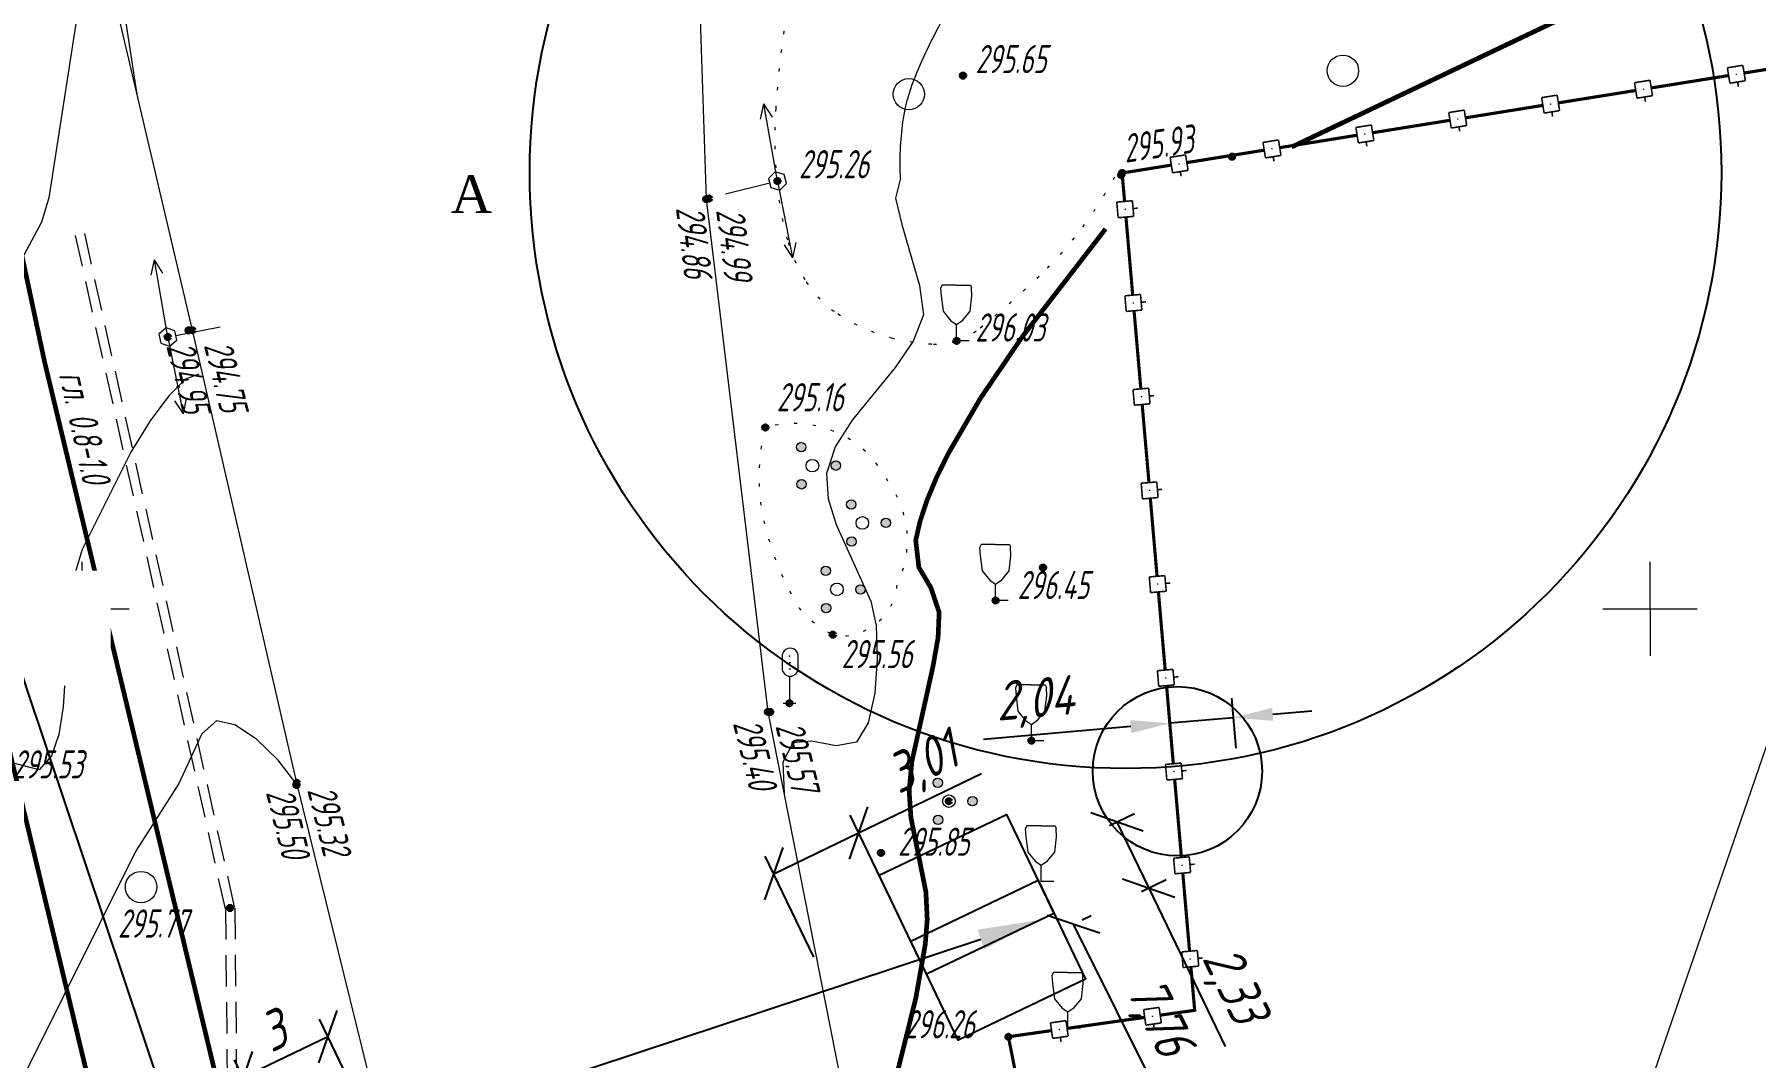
# Model space of a CAD drawing. Header units: metres. Extents: x -857 to 4713, y -766 to 4803.
# Drawn here: x 2087 to 2141.9, y 1331.1 to 1363.7 of the extents above; entities that cross this region are included whole.
import ezdxf
from ezdxf import colors
from ezdxf.entities.mleader import LeaderData, LeaderLine
from ezdxf.math import Vec2, Vec3

# ---------------------------------------------------------------- set-up
doc = ezdxf.new("R2010")
doc.units = ezdxf.units.M
doc.linetypes.add('71100000a', pattern=[1, 0, -1])
doc.linetypes.add('DASHEDX2', pattern=[1.5, 1, -0.5])
for name, color, linetype, lineweight, transparency in [('31252100', 7, 'Continuous', 18, 0.65), ('51478210', 7, 'Continuous', 18, 0.65), ('62143700', 7, 'Continuous', 18, 0.65), ('71100000', 7, 'Continuous', 18, 0.65), ('71133200', 7, 'Continuous', 18, 0.65), ('71211000', 7, 'Continuous', 18, 0.65), ('82212100', 7, 'Continuous', 18, 0.65), ('GEO_POINTS', 7, 'Continuous', 18, 0.65), ('Grid', 7, 'Continuous', 18, 0.65), ('Otm', 7, 'Continuous', 18, 0.65), ('R_Поверхность4_CNT-MAJ', 7, 'Continuous', 18, 0.65), ('R_Поверхность4_CNT-MIN', 7, 'Continuous', 18, 0.65), ('R_Поверхность5_CNT-MIN', 7, 'Continuous', 18, 0.65), ('Sit', 7, 'Continuous', 18, 0.65), ('Text', 7, 'Continuous', 18, 0.65), ('Text_com', 7, 'Continuous', 18, 0.65), ('Us_znak', 7, 'Continuous', 18, 0.65)]:
    doc.layers.add(name, color=color, linetype=linetype, lineweight=lineweight, transparency=transparency)
doc.layers.add('НВ текст', color=213, linetype='Continuous', lineweight=13)
doc.layers.add('Сети_К2.Метки', color=30, linetype='Continuous', lineweight=9)
doc.styles.add('eskd', font='ESKD1.shx', dxfattribs={"width": 1.2, "oblique": 15})
doc.styles.get("Standard").update_dxf_attribs({"font": 'GOST_0.TTF', "oblique": 15})
doc.styles.add('style1', font='times.ttf', dxfattribs={"height": 1})
doc.linetypes.add('ПОДЗ_ЛИНИИ_СВЯЗИ', pattern='A,4.8,-0.2,[133,ltypeshp.shx,S=0.2,R=0,X=-0.2,Y=0],-0.2,4.8,-2', length=12)
doc.dimstyles.new('ISO-25', dxfattribs={"dimtxt": 2.5, "dimasz": 2.5, "dimexe": 1.25, "dimexo": 0.625, "dimtad": 1, "dimtxsty": 'Standard', "dimcen": 2.5, "dimadec": 0, "dimazin": 0, "dimtfac": 1, "dimtmove": 0, "dimatfit": 3, "dimfxl": 1, "dimarcsym": 0})

# ---------------------------------------------------------------- blocks, each defined once
blk = doc.blocks.new('51478210')
for p, q in [((0.05, 0.51), (0.05, 3.41)), ((-0.25, 0.52), (-0.55, 0)), ((0.35, 0.52), (-0.25, 0.52)), ((0, 0.05), (0.1, 0.05)), ((0, -0.05), (0, 0.05)), ((0.1, 0.05), (0.1, -0.05)), ((0.65, 0), (0.35, 0.52)), ((-0.55, 0), (-0.25, -0.52)), ((-0.25, -0.52), (0.35, -0.52)), ((0.1, -0.05), (0, -0.05)), ((0.35, -0.52), (0.65, 0))]:
    blk.add_line(p, q)
at = {"style": 'eskd', "oblique": 15}
blk.add_attdef('Z', (1.22, -0.87), '', height=2, dxfattribs=at)
blk = doc.blocks.new('71133200')
for p, q in [((-0.924145, 3.560442), (-1.024145, 3.360442)), ((-1.024145, 3.360442), (-0.977382, 2.864397)), ((-0.024145, 3.560442), (-0.924145, 3.560442)), ((-0.024145, 3.560442), (0.875855, 3.560442)), ((0.875855, 3.560442), (0.958164, 3.395824)), ((0.975974, 2.864397), (0.958164, 3.395824)), ((-0.977382, 2.864397), (-0.861899, 1.88241)), ((0.861899, 1.88241), (0.975974, 2.864397)), ((-0.861899, 1.88241), (-0.374616, 1.28565)), ((-0.374616, 1.28565), (0, 1.039723)), ((0, 1.039723), (0.401375, 1.321765)), ((0.401375, 1.321765), (0.861899, 1.88241)), ((0, 0), (0, 1.039723)), ((0.8, 0), (0, 0))]:
    blk.add_line(p, q)
at = {"style": 'eskd', "oblique": 14.99997778}
blk.add_attdef('Z', (1.873004, -0.239356), '', height=2, dxfattribs=at)
blk = doc.blocks.new('62143700')
for p, q in [((0, 1.73), (0, 0)), ((-0.39, 0), (0.41, 0))]:
    blk.add_line(p, q)
for points in [[(0.55, 2.24), (0.55, 3.01, 1.009478), (-0.48, 2.98, 0.98)], [(-0.48, 2.98), (-0.48, 2.24, 1), (0.55, 2.24, -0.02)]]:
    blk.add_lwpolyline(points, format="xyb")
for centre in [(0, 3.01), (0.02, 2.58), (0.02, 2.18)]:
    blk.add_circle(centre, 0.02)
at = {"style": 'eskd', "oblique": 15}
blk.add_attdef('Z', (1.02, -0.16), '', height=2, dxfattribs=at)
blk = doc.blocks.new('31252100a')
blk.add_circle((0, 0), 1)
blk = doc.blocks.new('71211000')
at = {"linetype": 'Continuous'}
h = blk.add_hatch(color=256, dxfattribs=at)
h.paths.add_polyline_path([(-0.39, -1.19, 1), (-0.99, -1.19, 1)])
h.paths.add_polyline_path([(-0.41, 1.18, 1), (-1.01, 1.18, 1)])
h.paths.add_polyline_path([(1.2, 0, 1), (1.8, 0, 1)])
for centre, radius in [((-0.71, 1.18), 0.3), ((0, 0), 0.4), ((1.5, 0), 0.3), ((-0.69, -1.19), 0.3)]:
    blk.add_circle(centre, radius)
blk = doc.blocks.new('GRID')
at = {"layer": 'Grid', "color": 104}
blk.add_line((-1.5, 0), (1.5, 0), dxfattribs=at)
for points in [[(0, 0), (0, 1.5)], [(0, 0), (0, -1.5)]]:
    blk.add_lwpolyline(points, dxfattribs=at)
blk = doc.blocks.new('NAPR')
at = {"layer": 'Us_znak', "color": 0, "linetype": 'Continuous', "lineweight": -2}
for p in [(-0.191, 2.038), (0.189, 2.037)]:
    blk.add_line(p, (0, 2.5), dxfattribs=at)
blk.add_lwpolyline([(0, 0), (0, 2.5)], dxfattribs=at)
blk = doc.blocks.new('*U92')
at = {"layer": '82212100', "linetype": 'Continuous', "ltscale": 0.5}
for points in [[(5192552.778, 4968967.047, 1), (5192552.729, 4968967.039, 1)], [(5192549.816, 4968966.571, 1), (5192549.767, 4968966.563, 1)], [(5192546.854, 4968966.095, 1), (5192546.805, 4968966.087, 1)], [(5192540.93, 4968965.143, 1), (5192540.881, 4968965.135, 1)], [(5192543.892, 4968965.619, 1), (5192543.843, 4968965.611, 1)], [(5192537.968, 4968964.667, 1), (5192537.919, 4968964.659, 1)], [(5192535.006, 4968964.19, 1), (5192534.957, 4968964.183, 1)], [(5192533.262, 4968962.764, 1), (5192533.266, 4968962.714, 1)], [(5192533.521, 4968959.775, 1), (5192533.525, 4968959.726, 1)], [(5192533.78, 4968956.787, 1), (5192533.784, 4968956.737, 1)], [(5192534.039, 4968953.798, 1), (5192534.043, 4968953.748, 1)], [(5192534.298, 4968950.809, 1), (5192534.302, 4968950.759, 1)], [(5192534.557, 4968947.82, 1), (5192534.561, 4968947.77, 1)], [(5192534.816, 4968944.832, 1), (5192534.82, 4968944.782, 1)], [(5192535.075, 4968941.843, 1), (5192535.079, 4968941.793, 1)], [(5192535.334, 4968938.854, 1), (5192535.338, 4968938.804, 1)], [(5192531.187, 4968936.584, 1), (5192531.137, 4968936.577, 1)], [(5192534.157, 4968937.007, 1), (5192534.107, 4968937, 1)]]:
    blk.add_hatch(color=256, dxfattribs=at).paths.add_polyline_path(points, flags=0)
at = {"layer": '82212100', "linetype": 'Continuous', "ltscale": 0.5, "const_width": 0.05}
for points in [[(5192552.467, 4968967.25), (5192552.961, 4968967.33)], [(5192552.961, 4968967.33), (5192553.04, 4968966.836)], [(5192549.505, 4968966.774), (5192549.999, 4968966.853)], [(5192549.584, 4968966.28), (5192549.505, 4968966.774)], [(5192549.999, 4968966.853), (5192550.078, 4968966.36)], [(5192552.546, 4968966.757), (5192552.467, 4968967.25)], [(5192553.04, 4968966.836), (5192552.546, 4968966.757)], [(5192552.793, 4968966.796), (5192552.817, 4968966.648)], [(5192546.543, 4968966.298), (5192547.037, 4968966.377)], [(5192546.622, 4968965.804), (5192546.543, 4968966.298)], [(5192547.037, 4968966.377), (5192547.116, 4968965.884)], [(5192550.078, 4968966.36), (5192549.584, 4968966.28)], [(5192549.831, 4968966.32), (5192549.855, 4968966.172)], [(5192543.581, 4968965.822), (5192544.075, 4968965.901)], [(5192543.66, 4968965.328), (5192543.581, 4968965.822)], [(5192544.075, 4968965.901), (5192544.154, 4968965.408)], [(5192547.116, 4968965.884), (5192546.622, 4968965.804)], [(5192546.869, 4968965.844), (5192546.893, 4968965.696)], [(5192540.619, 4968965.346), (5192541.113, 4968965.425)], [(5192540.698, 4968964.852), (5192540.619, 4968965.346)], [(5192541.113, 4968965.425), (5192541.192, 4968964.932)], [(5192544.154, 4968965.408), (5192543.66, 4968965.328)], [(5192543.907, 4968965.368), (5192543.931, 4968965.22)], [(5192537.657, 4968964.87), (5192538.151, 4968964.949)], [(5192537.736, 4968964.376), (5192537.657, 4968964.87)], [(5192538.151, 4968964.949), (5192538.23, 4968964.455)], [(5192541.192, 4968964.932), (5192540.698, 4968964.852)], [(5192540.945, 4968964.892), (5192540.969, 4968964.744)], [(5192534.695, 4968964.394), (5192535.189, 4968964.473)], [(5192534.774, 4968963.9), (5192534.695, 4968964.394)], [(5192535.189, 4968964.473), (5192535.268, 4968963.979)], [(5192538.23, 4968964.455), (5192537.736, 4968964.376)], [(5192537.983, 4968964.416), (5192538.007, 4968964.268)], [(5192535.268, 4968963.979), (5192534.774, 4968963.9)], [(5192535.021, 4968963.94), (5192535.045, 4968963.792)], [(5192532.994, 4968962.967), (5192533.492, 4968963.01)], [(5192533.037, 4968962.469), (5192532.994, 4968962.967)], [(5192533.492, 4968963.01), (5192533.535, 4968962.512)], [(5192533.535, 4968962.512), (5192533.037, 4968962.469)], [(5192533.513, 4968962.761), (5192533.663, 4968962.774)], [(5192533.253, 4968959.978), (5192533.751, 4968960.021)], [(5192533.296, 4968959.48), (5192533.253, 4968959.978)], [(5192533.751, 4968960.021), (5192533.794, 4968959.523)], [(5192533.772, 4968959.772), (5192533.922, 4968959.785)], [(5192533.794, 4968959.523), (5192533.296, 4968959.48)], [(5192533.512, 4968956.989), (5192534.01, 4968957.032)], [(5192533.555, 4968956.491), (5192533.512, 4968956.989)], [(5192534.01, 4968957.032), (5192534.053, 4968956.534)], [(5192534.053, 4968956.534), (5192533.555, 4968956.491)], [(5192534.031, 4968956.783), (5192534.181, 4968956.796)], [(5192533.771, 4968954), (5192534.269, 4968954.044)], [(5192533.814, 4968953.502), (5192533.771, 4968954)], [(5192534.269, 4968954.044), (5192534.312, 4968953.546)], [(5192534.29, 4968953.795), (5192534.44, 4968953.808)], [(5192534.312, 4968953.546), (5192533.814, 4968953.502)], [(5192534.03, 4968951.012), (5192534.528, 4968951.055)], [(5192534.073, 4968950.514), (5192534.03, 4968951.012)], [(5192534.528, 4968951.055), (5192534.571, 4968950.557)], [(5192534.571, 4968950.557), (5192534.073, 4968950.514)], [(5192534.549, 4968950.806), (5192534.699, 4968950.819)], [(5192534.289, 4968948.023), (5192534.787, 4968948.066)], [(5192534.332, 4968947.525), (5192534.289, 4968948.023)], [(5192534.83, 4968947.568), (5192534.332, 4968947.525)], [(5192534.787, 4968948.066), (5192534.83, 4968947.568)], [(5192534.808, 4968947.817), (5192534.958, 4968947.83)], [(5192534.548, 4968945.034), (5192535.046, 4968945.077)], [(5192534.591, 4968944.536), (5192534.548, 4968945.034)], [(5192535.046, 4968945.077), (5192535.089, 4968944.579)], [(5192535.067, 4968944.828), (5192535.217, 4968944.841)], [(5192535.089, 4968944.579), (5192534.591, 4968944.536)], [(5192534.807, 4968942.045), (5192535.305, 4968942.088)], [(5192535.305, 4968942.088), (5192535.348, 4968941.59)], [(5192534.85, 4968941.547), (5192534.807, 4968942.045)], [(5192535.348, 4968941.59), (5192534.85, 4968941.547)], [(5192535.326, 4968941.839), (5192535.476, 4968941.852)], [(5192535.066, 4968939.056), (5192535.564, 4968939.1)], [(5192535.109, 4968938.558), (5192535.066, 4968939.056)], [(5192535.564, 4968939.1), (5192535.607, 4968938.602)], [(5192535.585, 4968938.851), (5192535.735, 4968938.864)], [(5192535.607, 4968938.602), (5192535.109, 4968938.558)], [(5192533.849, 4968937.215), (5192534.344, 4968937.286)], [(5192533.92, 4968936.72), (5192533.849, 4968937.215)], [(5192534.344, 4968937.286), (5192534.415, 4968936.791)], [(5192530.879, 4968936.793), (5192531.374, 4968936.863)], [(5192530.95, 4968936.298), (5192530.879, 4968936.793)], [(5192531.374, 4968936.863), (5192531.445, 4968936.368)], [(5192534.415, 4968936.791), (5192533.92, 4968936.72)], [(5192534.167, 4968936.756), (5192534.188, 4968936.607)], [(5192531.445, 4968936.368), (5192530.95, 4968936.298)], [(5192531.197, 4968936.333), (5192531.218, 4968936.185)]]:
    blk.add_lwpolyline(points, dxfattribs=at)
at = {"layer": '82212100', "linetype": 'Continuous', "ltscale": 0.5}
for points in [[(5192553, 4968967.083, 0.1, 0.1, 0), (5192554.283, 4968967.289, 0.1, 0.1, 0), (5192555.467, 4968967.49, 0, 0, 0)], [(5192550.038, 4968966.607, 0.1, 0.1, 0), (5192552.507, 4968967.003, 0.1, 0.1, 0)], [(5192547.076, 4968966.131, 0.1, 0.1, 0), (5192549.545, 4968966.527, 0.1, 0.1, 0)], [(5192544.114, 4968965.654, 0.1, 0.1, 0), (5192546.583, 4968966.051, 0.1, 0.1, 0)], [(5192538.19, 4968964.702, 0.1, 0.1, 0), (5192540.659, 4968965.099, 0.1, 0.1, 0)], [(5192541.152, 4968965.178, 0.1, 0.1, 0), (5192543.621, 4968965.575, 0.1, 0.1, 0)], [(5192535.228, 4968964.226, 0.1, 0.1, 0), (5192537.697, 4968964.623, 0.1, 0.1, 0)], [(5192533.243, 4968962.988, 0.1, 0.1, 0), (5192533.164, 4968963.894, 0.1, 0.1, 0), (5192534.735, 4968964.147, 0, 0, 0)], [(5192533.502, 4968960, 0.1, 0.1, 0), (5192533.286, 4968962.49, 0.1, 0.1, 0)], [(5192533.761, 4968957.011, 0.1, 0.1, 0), (5192533.545, 4968959.502, 0.1, 0.1, 0)], [(5192534.02, 4968954.022, 0.1, 0.1, 0), (5192533.804, 4968956.513, 0.1, 0.1, 0)], [(5192534.279, 4968951.033, 0.1, 0.1, 0), (5192534.063, 4968953.524, 0.1, 0.1, 0)], [(5192534.538, 4968948.044, 0.1, 0.1, 0), (5192534.322, 4968950.535, 0.1, 0.1, 0)], [(5192534.797, 4968945.056, 0.1, 0.1, 0), (5192534.581, 4968947.546, 0.1, 0.1, 0)], [(5192535.056, 4968942.067, 0.1, 0.1, 0), (5192534.84, 4968944.558, 0.1, 0.1, 0)], [(5192535.315, 4968939.078, 0.1, 0.1, 0), (5192535.099, 4968941.569, 0.1, 0.1, 0)], [(5192534.38, 4968937.038, 0.1, 0.1, 0), (5192535.478, 4968937.194, 0.1, 0.1, 0), (5192535.358, 4968938.58, 0, 0, 0)], [(5192531.409, 4968936.616, 0.1, 0.1, 0), (5192533.885, 4968936.968, 0.1, 0.1, 0)], [(5192529.753, 4968935.261, 0.1, 0.1, 0), (5192529.538, 4968936.35, 0.1, 0.1, 0), (5192530.914, 4968936.546, 0, 0, 0)]]:
    blk.add_lwpolyline(points, format="xyseb", dxfattribs=at)
blk = doc.blocks.new('*D97')
at = {"layer": 'Defpoints', "color": 0, "transparency": 16777216}
for p in [(2123.244, 1341.77), (2123.355, 1340.486), (2125.391, 1340.662)]:
    blk.add_point(p, dxfattribs=at)
at = {"layer": 'Сети_К2.Метки', "color": 0, "lineweight": -2, "transparency": 16777216}
for p, q in [((2123.328, 1340.797), (2123.19, 1342.392)), ((2125.364, 1340.974), (2125.225, 1342.569)), ((2126.525, 1342.054), (2127.77, 1342.162)), ((2121.998, 1341.662), (2117.306, 1341.255)), ((2125.279, 1341.946), (2123.244, 1341.77))]:
    blk.add_line(p, q, dxfattribs=at)
at = {"layer": 'Сети_К2.Метки', "color": 0, "transparency": 16777216}
for points in [[(2126.507, 1342.262), (2126.543, 1341.846), (2125.279, 1341.946)], [(2121.98, 1341.869), (2122.016, 1341.454), (2123.244, 1341.77)]]:
    blk.add_solid(points, dxfattribs=at)
at = {"layer": 'Сети_К2.Метки', "color": 0, "lineweight": -2, "transparency": 16777216, "insert": (2118.941, 1342.432), "char_height": 1.25, "attachment_point": 5, "rotation": 4.9528}
blk.add_mtext('2,04', dxfattribs=at)
blk = doc.blocks.new('_Oblique')
at = {"color": 0, "linetype": 'ByBlock', "lineweight": -2}
blk.add_line((-0.5, -0.5), (0.5, 0.5), dxfattribs=at)
blk = doc.blocks.new('*D130')
at = {"color": 0, "lineweight": -2, "transparency": 16777216}
for p, q in [((2121.324, 1338.505), (2122.12, 1338.889)), ((2121.557, 1338.618), (2122.57, 1336.515)), ((2122.337, 1336.403), (2123.133, 1336.787)), ((2122.57, 1336.515), (2125.005, 1331.458))]:
    blk.add_line(p, q, dxfattribs=at)
at = {"layer": 'Defpoints', "color": 0, "transparency": 16777216}
for p in [(2121.043, 1338.37), (2121.557, 1338.618), (2122.055, 1336.268)]:
    blk.add_point(p, dxfattribs=at)
at = {"color": 0, "lineweight": -2, "transparency": 16777216, "xscale": 1.25, "yscale": 1.25, "zscale": 1.25}
for p, rotation in [((2121.557, 1338.618), 115.717414046647), ((2122.57, 1336.515), 295.717414046647)]:
    blk.add_blockref('_Oblique', p, dxfattribs=dict(at, rotation=rotation))
at = {"color": 0, "transparency": 16777216, "insert": (2125.223, 1333.384), "char_height": 1.25, "attachment_point": 5, "rotation": 295.7174}
blk.add_mtext('2,33', dxfattribs=at)
blk = doc.blocks.new('*D167')
at = {"color": 0, "lineweight": -2, "transparency": 16777216}
for p, q in [((2120.451, 1335.5), (2120.731, 1335.64)), ((2123.637, 1328.419), (2120.172, 1335.36)), ((2123.917, 1328.558), (2124.196, 1328.698))]:
    blk.add_line(p, q, dxfattribs=at)
at = {"layer": 'Defpoints', "color": 0, "transparency": 16777216}
for p in [(2120.172, 1335.36), (2120.172, 1335.36), (2123.637, 1328.419)]:
    blk.add_point(p, dxfattribs=at)
at = {"color": 0, "lineweight": -2, "transparency": 16777216, "xscale": 1.25, "yscale": 1.25, "zscale": 1.25}
for p, rotation in [((2120.172, 1335.36), 116.5278110175892), ((2123.637, 1328.419), 296.5278110175892)]:
    blk.add_blockref('_Oblique', p, dxfattribs=dict(at, rotation=rotation))
at = {"color": 0, "transparency": 16777216, "insert": (2122.827, 1332.35), "char_height": 1.25, "attachment_point": 5, "rotation": 296.5278}
blk.add_mtext('7,76', dxfattribs=at)
blk = doc.blocks.new('*D179')
at = {"color": 0, "lineweight": -2, "transparency": 16777216}
for p, q in [((2113.319, 1338.274), (2117.241, 1340.162)), ((2114.6, 1335.614), (2113.048, 1338.837)), ((2110.611, 1336.969), (2113.319, 1338.274)), ((2111.892, 1334.309), (2110.34, 1337.532))]:
    blk.add_line(p, q, dxfattribs=at)
at = {"layer": 'Defpoints', "color": 0, "transparency": 16777216}
for p in [(2113.319, 1338.274), (2114.736, 1335.332), (2112.028, 1334.028)]:
    blk.add_point(p, dxfattribs=at)
at = {"color": 0, "lineweight": -2, "transparency": 16777216, "xscale": 1.25, "yscale": 1.25, "zscale": 1.25}
for p, rotation in [((2113.319, 1338.274), 25.71741404582043), ((2110.611, 1336.969), 205.7174140458204)]:
    blk.add_blockref('_Oblique', p, dxfattribs=dict(at, rotation=rotation))
at = {"color": 0, "transparency": 16777216, "insert": (2115.396, 1340.418), "char_height": 1.25, "attachment_point": 5, "rotation": 25.7174}
blk.add_mtext('3,01', dxfattribs=at)
blk = doc.blocks.new('*D180')
at = {"color": 0, "lineweight": -2, "transparency": 16777216}
for p, q in [((2098.32, 1327.772), (2096.123, 1332.334)), ((2096.394, 1331.771), (2093.691, 1330.469)), ((2095.617, 1326.471), (2093.42, 1331.032))]:
    blk.add_line(p, q, dxfattribs=at)
at = {"layer": 'Defpoints', "color": 0, "transparency": 16777216}
for p in [(2093.691, 1330.469), (2098.456, 1327.491), (2095.753, 1326.189)]:
    blk.add_point(p, dxfattribs=at)
at = {"color": 0, "lineweight": -2, "transparency": 16777216, "xscale": 1.25, "yscale": 1.25, "zscale": 1.25}
for p, rotation in [((2096.394, 1331.771), 25.71741404663183), ((2093.691, 1330.469), 205.7174140466318)]:
    blk.add_blockref('_Oblique', p, dxfattribs=dict(at, rotation=rotation))
at = {"color": 0, "transparency": 16777216, "insert": (2094.636, 1331.965), "char_height": 1.25, "attachment_point": 5, "rotation": 25.7174}
blk.add_mtext('3', dxfattribs=at)

msp = doc.modelspace()

# ---------------------------------------------------------------- linework, layer by layer
at = {"color": 192, "linetype": 'ПОДЗ_ЛИНИИ_СВЯЗИ', "lineweight": 60, "ltscale": 0.4, "const_width": 0.15, "elevation": 294.927, "flags": 128}
msp.add_lwpolyline([(2082.815, 1374.643), (2087.359, 1353.294), (2107.579, 1268.983), (2112.6, 1247.681)], dxfattribs=at)
at = {"color": 192, "linetype": 'ПОДЗ_ЛИНИИ_СВЯЗИ', "lineweight": 60, "ltscale": 0.4, "const_width": 0.15, "flags": 128}
msp.add_lwpolyline([(2078.904, 1373.881), (2083.448, 1352.533), (2103.668, 1268.222), (2108.69, 1246.919)], dxfattribs=at)
msp.add_lwpolyline([(2113.976, 1336.922), (2118.035, 1338.863), (2119.545, 1335.706), (2115.486, 1333.764)], close=True)
for centre, radius in [((2121.833, 1359.326), 19), ((2123.487, 1340.238), 2.7)]:
    msp.add_circle(centre, radius)
at = {"layer": '71100000', "linetype": '71100000a', "ltscale": 0.5}
msp.add_lwpolyline([(2121.576, 1359.346, -0.033341), (2120.467, 1357.594, -0.040077), (2119.341, 1356.287, -0.02593), (2117.201, 1354.38, -0.086762), (2116.445, 1353.964, -0.09468), (2115.705, 1353.859, -0.052085), (2114.369, 1354.064, -0.080866), (2112.66, 1354.822, -0.105772), (2111.648, 1355.842, -0.071558), (2111.075, 1357.1, -0.049588), (2110.708, 1359.054, -0.036869), (2110.678, 1361.377, -0.027793), (2111.036, 1364.436, -0.048657), (2111.348, 1365.569, -0.028294), (2112.176, 1367.408)], format="xyb", dxfattribs=at)
at = {"layer": '71100000', "linetype": '71100000a', "ltscale": 0.5, "elevation": 295.156, "flags": 128}
msp.add_lwpolyline([(2110.344, 1351.2, 0.101262), (2110.212, 1348.649, 0.092225), (2111.426, 1345.436, 0.102636), (2112.497, 1344.595, 0.17476), (2113.464, 1344.707, 0.282965), (2114.551, 1346.206, 0.27822), (2114.279, 1349.434, 0.365399), (2110.344, 1351.2, -7.364378)], format="xyb", dxfattribs=at)
at = {"layer": 'GEO_POINTS', "lineweight": 60}
for centre in [(2116.647, 1362.422, 295.652), (2125.229, 1359.837, 295.973), (2110.731, 1359.06, 295.26), (2121.69, 1359.248, 295.932), (2121.723, 1359.317, 295.933), (2108.457, 1358.479, 294.857), (2108.555, 1358.502, 294.989), (2091.29, 1354.086, 294.927), (2091.951, 1354.298, 294.946), (2092.077, 1354.303, 294.749), (2116.445, 1353.964, 296.035), (2110.344, 1351.2, 295.156), (2119.2, 1346.731, 296.294), (2117.689, 1345.686, 296.448), (2112.497, 1344.595, 295.561), (2110.427, 1342.133, 295.405), (2110.496, 1342.127, 295.572), (2111.114, 1342.407, 295.586), (2118.831, 1341.213, 296.04), (2095.391, 1339.799, 295.505), (2095.407, 1339.868, 295.319), (2116.199, 1339.283, 296.097), (2114.033, 1337.634, 295.854), (2093.274, 1335.879, 295.766), (2118.097, 1331.772, 296.256)]:
    msp.add_circle(centre, 0.06, dxfattribs=at)
at = {"layer": 'R_Поверхность4_CNT-MAJ', "color": 32, "const_width": 0.15, "elevation": 296, "flags": 128}
for points in [[(2163.592, 1388.017), (2163.274, 1386.557), (2162.844, 1385.143), (2162.302, 1383.773), (2161.647, 1382.448), (2160.881, 1381.169), (2160.002, 1379.934), (2159.011, 1378.744), (2158.132, 1377.862), (2157.137, 1377.027), (2154.868, 1375.469), (2142.248, 1368.225), (2139.205, 1365.891), (2127.131, 1360.147)], [(2121.196, 1357.535), (2118.552, 1354.113), (2117.203, 1352.129), (2116.185, 1350.381), (2115.8, 1349.597), (2115.498, 1348.871), (2115.278, 1348.205), (2115.141, 1347.599), (2115.241, 1346.742), (2115.626, 1346.089), (2115.888, 1345.308), (2115.854, 1344.502), (2115.69, 1343.573), (2115.017, 1340.539), (2114.931, 1339.612), (2114.988, 1338.766), (2115.466, 1336.387), (2115.508, 1335.506), (2115.445, 1334.715), (2115.144, 1333.001), (2113.54, 1326.567)]]:
    msp.add_lwpolyline(points, dxfattribs=at)
at = {"layer": 'R_Поверхность4_CNT-MIN', "color": 32}
msp.add_lwpolyline([(2114.656, 1359.151, -0.047079), (2114.734, 1360.944, -0.060351), (2115.093, 1362.299, -0.032486), (2115.995, 1364.196, -0.068353), (2116.598, 1364.996, -0.079957), (2118.49, 1366.373, -0.049377), (2122.007, 1367.742, -0.013456), (2124.8, 1368.441, 0.024271), (2126.34, 1368.862, 0.002924), (2127.866, 1369.37, 0.002888), (2129.406, 1369.903, 0.011034), (2130.107, 1370.167, 0.007053), (2131.188, 1370.621, 0.117772), (2131.652, 1370.97, 0.058578), (2132.279, 1371.941)], format="xyb", dxfattribs=at)
at = {"layer": 'R_Поверхность4_CNT-MIN', "color": 32, "elevation": 295.5, "flags": 128}
msp.add_lwpolyline([(2114.656, 1359.151), (2114.494, 1358.519), (2114.696, 1357.679), (2115.264, 1355.728), (2115.387, 1354.797), (2115.06, 1353.956), (2114.487, 1353.117), (2113.117, 1351.433), (2112.576, 1350.586), (2112.3, 1349.731), (2112.351, 1348.925), (2112.602, 1348.106), (2113.711, 1345.662), (2113.88, 1344.886), (2113.91, 1343.826), (2113.835, 1342.732), (2113.626, 1341.784), (2113.254, 1341.162), (2112.609, 1341.053), (2111.814, 1341.201), (2111.222, 1341.142), (2110.899, 1340.524), (2110.941, 1339.529)], dxfattribs=at)
at = {"layer": 'R_Поверхность5_CNT-MIN', "color": 32, "flags": 128}
for points, elevation in [([(2088.675, 1366.146), (2087.495, 1358.524), (2087.266, 1357.747), (2086.695, 1356.694)], 294.5), ([(2090.309, 1361.822), (2089.873, 1364.663)], 294.5), ([(2092.282, 1352.9), (2091.857, 1352.744), (2091.326, 1352.214), (2090.731, 1351.408), (2090.115, 1350.419), (2088.555, 1347.307), (2088.297, 1346.426), (2088.151, 1345.421), (2087.95, 1342.288), (2087.816, 1341.412), (2087.576, 1340.725), (2087.187, 1340.289), (2084.836, 1340.895)], 295), ([(2095.376, 1339.861), (2094.81, 1340.592), (2094.119, 1341.258), (2093.425, 1341.723), (2092.845, 1341.849), (2092.378, 1341.434), (2091.637, 1339.844), (2090.257, 1337.68), (2069.663, 1296.334), (2066.267, 1285.775), (2065.417, 1284.09), (2064.309, 1282.486), (2063.187, 1281.259), (2061.878, 1280.091), (2060.414, 1278.973), (2057.132, 1276.847), (2046.584, 1270.69)], 295.5)]:
    msp.add_lwpolyline(points, dxfattribs=dict(at, elevation=elevation))
at = {"layer": 'Sit', "flags": 128}
for points, elevation in [([(2107.963, 1376.334), (2108.206, 1366.15), (2108.457, 1358.479), (2110.427, 1342.133), (2113.255, 1327.811), (2116.622, 1313.129), (2120.377, 1297.18), (2123.491, 1284.086), (2126.35, 1272.084), (2128.519, 1262.524)], 294.432), ([(2114.311, 1260.897), (2110.2, 1278.015), (2106.683, 1292.368), (2105.644, 1296.976), (2102.793, 1309.326), (2099.368, 1323.787), (2095.407, 1339.868), (2092.077, 1354.303), (2088.958, 1367.566), (2088.131, 1372.001)], 298.209), ([(2143.051, 1343.309), (2098.96, 1215.156)], 295.573)]:
    msp.add_lwpolyline(points, dxfattribs=dict(at, elevation=elevation))
at = {"layer": 'Sit', "linetype": 'DASHEDX2', "elevation": 295.766, "flags": 128}
for points in [[(2093.421, 1335.912), (2088.629, 1357.436)], [(2093.128, 1335.847), (2088.336, 1357.371)], [(2093.124, 1335.878), (2093.205, 1328.228), (2092.304, 1319.683), (2099.592, 1283.753), (2104.436, 1253.51)], [(2093.424, 1335.881), (2093.505, 1328.214), (2092.607, 1319.697), (2099.887, 1283.807), (2104.73, 1253.569)]]:
    msp.add_lwpolyline(points, dxfattribs=at)

# ---------------------------------------------------------------- block references
at = {"layer": '31252100', "color": 7, "xscale": 0.5, "yscale": 0.5, "zscale": 0.5}
for p in [(2128.764, 1362.578), (2114.92, 1361.83), (2090.435, 1336.546)]:
    msp.add_blockref('31252100a', p, dxfattribs=at)
at = {"layer": '51478210', "color": 7}
for p, xscale, yscale, zscale, rotation in [((2110.738, 1359.036, 295.26), 0.4999999999999997, 0.4999999999999997, 0.4999999999999997, 104.2115745647128), ((2091.285, 1354.11, 294.927), 0.4999999999999998, 0.4999999999999998, 0.4999999999999998, 281.1836002809586)]:
    msp.add_blockref('51478210', p, dxfattribs=dict(at, xscale=xscale, yscale=yscale, zscale=zscale, rotation=rotation))
at = {"layer": '62143700', "color": 7, "xscale": 0.5, "yscale": 0.5, "zscale": 0.5, "rotation": 359.8325519239484}
msp.add_blockref('62143700', (2111.114, 1342.407, 295.586), dxfattribs=at)
at = {"layer": '71133200', "color": 7, "xscale": 0.5, "yscale": 0.5, "zscale": 0.5}
for p in [(2116.445, 1353.964, 296.035), (2117.689, 1345.686, 296.448), (2118.831, 1341.213, 296.04), (2119.145, 1336.719), (2119.995, 1332.042)]:
    msp.add_blockref('71133200', p, dxfattribs=at)
at = {"layer": '71211000', "color": 7, "xscale": 0.5, "yscale": 0.5, "zscale": 0.5}
for p in [(2111.846, 1349.984, 287.61), (2113.439, 1348.158), (2112.628, 1346.038), (2116.199, 1339.283, 296.097)]:
    msp.add_blockref('71211000', p, dxfattribs=at)
at = {"layer": '82212100', "color": 7}
msp.add_blockref('*U92', (-5190411.441, -4967604.578), dxfattribs=at)
at = {"layer": 'Grid', "color": 7, "linetype": 'Continuous'}
for p in [(2088.559, 1345.422), (2138.559, 1345.422)]:
    msp.add_blockref('GRID', p, dxfattribs=at)
at = {"layer": 'Sit', "color": 7, "linetype": 'Continuous', "xscale": -1, "rotation": 9.875218082811275}
for p in [(2110.731, 1359.06, 295.26), (2091.29, 1354.086, 294.927)]:
    msp.add_blockref('NAPR', p, dxfattribs=at)
at = {"layer": 'Sit', "color": 7, "linetype": 'Continuous', "rotation": 191.202181379012}
for p in [(2110.731, 1359.06, 295.26), (2091.29, 1354.086, 294.927)]:
    msp.add_blockref('NAPR', p, dxfattribs=at)

# ---------------------------------------------------------------- texts
at = {"layer": 'Otm', "oblique": 13, "width": 0.8}
for s, p in [('295.65', (2117.048, 1362.501, 295.652)), ('295.26', (2111.416, 1359.147, 295.26)), ('296.03', (2117.046, 1353.941, 296.035)), ('295.16', (2110.711, 1351.716, 295.156)), ('296.45', (2118.389, 1345.728, 296.448)), ('295.56', (2112.775, 1343.526, 295.561)), ('295.53', (2086.344, 1340.009, 295.526)), ('295.85', (2114.574, 1337.542, 295.854)), ('295.77', (2089.703, 1334.933, 295.766)), ('296.26', (2114.787, 1331.721, 296.256))]:
    msp.add_text(s, height=0.9, dxfattribs=at).set_placement(p)
for s, rotation, p in [('295.93', 8.4425, (2121.824, 1359.641, 295.932)), ('294.86', 276.8476, (2107.491, 1358.199, 294.857)), ('294.99', 276.8476, (2108.774, 1358.127, 294.989)), ('294.95', 283.8081, (2091.236, 1353.801, 593.156)), ('294.75', 283.8081, (2092.436, 1353.825, 592.958)), ('295.40', 283.8966, (2109.305, 1341.769, 295.405)), ('295.57', 283.8966, (2110.663, 1341.681, 295.572)), ('295.50', 283.8394, (2094.414, 1339.561, 295.505)), ('295.32', 283.8394, (2095.731, 1339.639, 295.319))]:
    msp.add_text(s, height=0.9, rotation=rotation, dxfattribs=at).set_placement(p)
at = {"layer": 'Text', "style": 'style1'}
msp.add_text('А', height=1.2, dxfattribs=at).set_placement((2100.317, 1358.041, -0.556))
at = {"layer": 'Text_com', "oblique": 13, "width": 0.8}
msp.add_text('гл. 0.8-1.0', height=0.9, rotation=282.4012, dxfattribs=at).set_placement((2087.811, 1352.886, 568.007))

# ---------------------------------------------------------------- dimensions: what is measured, and where the dimension line sits
dim = msp.add_linear_dim(base=(2121.557, 1338.618), p1=(2122.055, 1336.268), p2=(2121.043, 1338.37), angle=115.7174, dimstyle='ISO-25', override={"dimscale": 0.5, "dimblk1": 'Oblique', "dimblk2": 'Oblique', "dimsah": 1})
dim.commit()
dim.dimension.update_dxf_attribs({"geometry": '*D130', "text_midpoint": (2124.294, 1332.936), "dimtype": 161})
at = {"layer": 'Сети_К2.Метки', "color": 7, "lineweight": -2}
dim = msp.add_aligned_dim(p1=(2125.391, 1340.662), p2=(2123.355, 1340.486), distance=-1.289, dimstyle='ISO-25', override={"dimscale": 0.5, "dimsah": 1}, dxfattribs=at)
dim.commit()
dim.dimension.update_dxf_attribs({"geometry": '*D97', "text_midpoint": (2118.941, 1342.432)})

# ---------------------------------------------------------------- next in the draw order: leaders
at = {"layer": 'НВ текст', "color": 0, "ltscale": 100}
ml = msp.add_multileader_mtext('Standard', dxfattribs=at)
ml.set_content('Рабочий котлован 4,5х6,0*\\P(размеры уточняются после выбора оборудования)')
ml.set_leader_properties()
ml.build(insert=Vec2(0, 0))
ml.multileader.update_dxf_attribs({"has_dogleg": 0, "text_left_attachment_type": 6, "text_right_attachment_type": 6, "dogleg_length": 1, "arrow_head_size": 2})
ctx = ml.context
ctx.base_point, ctx.char_height, ctx.arrow_head_size, ctx.landing_gap_size, ctx.plane_origin = Vec3(2058.462, 1344.847, 295.44), 1, 2, 1, Vec3(10417.939, -5606.229, 295.44)
ctx.left_attachment, ctx.right_attachment, ctx.text_align_type = 6, 6, 1
notes = []
notes.append((ctx, [(0, (1, 1, 0), (2087.132, 1344.847, 295.44), (-1, 0), 1, [(1, [(2119.12, 1335.502, 295.44), (2092.251, 1326.624, 295.44)], 0, [])])]))
ctx.mtext.insert, ctx.mtext.width, ctx.mtext.defined_height, ctx.mtext.alignment, ctx.mtext.flow_direction = Vec3(2072.297, 1346.132, 295.44), 33.3424, 4.033, 2, 5
ctx.mtext.has_bg_fill, ctx.mtext.bg_color, ctx.mtext.bg_scale_factor, ctx.mtext.bg_transparency, ctx.mtext.use_window_bg_color = 1, -1027028792, 1.5, 0, 1
for ctx, leaders in notes:
    for number, flags, end, landing, length, lines in leaders:
        leader = LeaderData()
        leader.index, (leader.has_last_leader_line, leader.has_dogleg_vector, leader.attachment_direction) = number, flags
        leader.last_leader_point, leader.dogleg_vector, leader.dogleg_length = Vec3(end), Vec3(landing), length
        for number, points, colour, breaks in lines:
            line = LeaderLine()
            line.index, line.vertices, line.color, line.breaks = number, Vec3.list(points), colors.encode_raw_color(colour), breaks
            leader.lines.append(line)
        ctx.leaders.append(leader)

# ---------------------------------------------------------------- next in the draw order: linework, layer by layer
msp.add_lwpolyline([(2114.988, 1334.82), (2119.048, 1336.761), (2120.558, 1333.604), (2116.498, 1331.662)], close=True)
msp.add_circle((1927.819, 2018.595), 2784.802)

# ---------------------------------------------------------------- next in the draw order: dimensions: what is measured, and where the dimension line sits
for p1, p2, distance, picture, middle in [((2112.028, 1334.028), (2114.736, 1335.332), 3.265, '*D179', (2115.396, 1340.418)), ((2123.637, 1328.419), (2120.172, 1335.36), 0, '*D167', (2122.827, 1332.35)), ((2098.456, 1327.491), (2095.753, 1326.189), -4.751, '*D180', (2094.636, 1331.965))]:
    dim = msp.add_aligned_dim(p1=p1, p2=p2, distance=distance, dimstyle='ISO-25', override={"dimscale": 0.5, "dimblk1": 'Oblique', "dimblk2": 'Oblique', "dimsah": 1})
    dim.commit()
    dim.dimension.update_dxf_attribs({"geometry": picture, "text_midpoint": middle})

doc.saveas('drawing.dxf')
